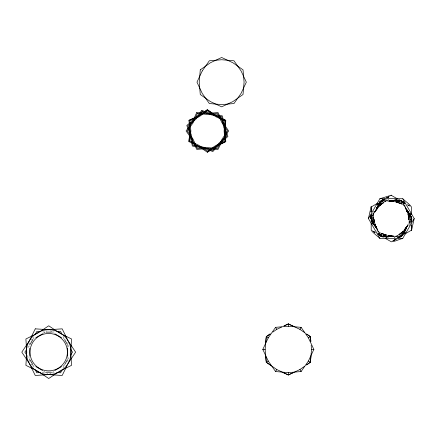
<?xml version="1.0" encoding="UTF-8"?>
<svg xmlns="http://www.w3.org/2000/svg" width="436" height="436" viewBox="0 0 436 436"><rect width="100%" height="100%" fill="white"/><g stroke="black" fill="none" stroke-linecap="round" stroke-linejoin="round"><path stroke-width="0.33" stroke-dasharray="2.18 1.64" d="M411.709 216.027L411.704 218.747L411.698 216.114M370.954 216.076L370.932 218.736L370.932 216.131L371.832 221.592M370.987 212.092L370.998 210.762M371.156 214.714L371.156 221.804M371.178 211.487L371.205 208.261M373.423 211.487L373.423 225.674M411.431 228.9L411.459 225.674M411.497 220.518L411.497 216.648M411.639 226.393L411.649 225.063M411.688 220.414L411.704 218.42L411.704 221.025M370.932 216.561L370.938 221.041M370.976 211.994L370.992 210.692M411.649 226.469L411.66 225.161M411.709 220.6L411.72 216.687M370.709 216.321L370.725 218.796L375.903 227.696L370.682 218.583L380.999 200.707L382.972 199.601M411.927 220.839L411.911 218.365L406.739 209.465L411.955 218.583L401.638 236.454L399.665 237.56M371.2 208.495L371.358 211.133M411.475 227.935L411.437 228.666L411.241 225.314M29.408 361.39L29.67 357.433M67.705 347.547L68.054 342.265M370.998 211.841L371.058 210.926M411.579 226.24L411.644 225.325M372.426 213.03L370.725 218.796M410.216 224.126L411.911 218.365M402.962 201.465L401.638 200.707L380.999 200.707L380.808 200.942L391.305 200.892L380.911 200.98M379.68 235.696L381.004 236.454L401.638 236.454L401.829 236.214L391.332 236.263L401.725 236.176M32.978 339.246L34.155 336.87M62.975 368.044L64.441 365.068M370.878 218.796L375.995 209.749M411.764 218.365L406.641 227.412L411.535 218.888L405.327 228.644L408.031 224.9L405.093 228.884L407.862 225.221L404.853 229.134L407.682 225.565L404.597 229.401L407.497 225.924L404.325 229.69L407.3 226.306L404.047 229.99M380.835 200.849L375.718 209.787L380.999 200.707M401.801 236.307L406.919 227.374L401.638 236.454M370.982 218.594L376.23 209.558L371.107 218.273L377.309 208.517L374.606 212.261L377.543 208.277L374.78 211.94L377.783 208.026L374.955 211.596L378.039 207.754L375.145 211.231L378.312 207.471L375.336 210.855L378.59 207.171M375.778 209.607L381.315 200.5L375.925 209.318L378.949 204.588L376.148 208.931L379.151 204.402L376.284 208.702L379.375 204.201L376.437 208.457L379.614 203.988L376.6 208.195L379.876 203.759L376.78 207.918L380.148 203.525L376.971 207.629L380.432 203.28L377.167 207.323L380.732 203.023L377.374 207.007L381.037 202.762L377.592 206.686L383.604 200.604L378.492 205.345L384.819 199.65M406.859 227.554L401.322 236.655L406.712 227.843L403.687 232.573L406.488 228.235L403.485 232.759L406.352 228.459L403.262 232.96L406.199 228.704L403.022 233.173L406.036 228.965L402.76 233.402L405.856 229.243L402.488 233.636L405.665 229.538L402.205 233.881L405.469 229.837L401.905 234.137L405.262 230.154L401.6 234.399L405.044 230.475L399.033 236.557L404.145 231.816L397.817 237.511M27.822 347.743L29.664 344.98M67.754 359.335L69.597 356.577M377.674 204.517L378.519 203.568L377.026 205.247L378.933 203.214L377.62 204.598M404.962 232.611L404.118 233.554L405.611 231.881L403.703 233.914L405.017 232.53M377.587 204.631L378.726 203.389L377.009 205.258M405.044 232.497L403.905 233.734L405.627 231.87M375.538 210.457L382.279 203.301L379.189 206.528L382.677 203.062L379.5 206.184L383.086 202.811L379.827 205.83L383.511 202.555L380.159 205.465L383.953 202.282L380.503 205.089L384.405 202.004L382.863 203.209L388.525 199.535L376.786 206.304M407.099 226.704L400.357 233.854L403.453 230.633L399.959 234.094L403.137 230.971L399.55 234.345L402.81 231.325L399.125 234.606L402.477 231.696L398.684 234.873L402.134 232.072L398.232 235.157L399.774 233.952L394.111 237.625L405.856 230.857M384.781 198.783L380.41 201.541L384.568 198.903L379.8 202.173L384.23 199.078L379.565 202.424L383.903 199.274L379.315 202.691L383.555 199.486L379.048 202.98L383.19 199.71L377.353 204.865M405.06 232.475L403.496 234.088L405.278 232.263M377.75 204.468L379.336 202.871L377.522 204.675M404.886 232.666L403.3 234.257L405.109 232.459L399.447 237.429L403.589 234.159L399.082 237.653L403.322 234.448L398.733 237.865L403.071 234.721L398.406 238.067L402.837 234.971L398.101 238.247L402.619 235.206L397.812 238.416L402.412 235.418L399.169 237.516M386.819 198.02L387.822 197.208L386.994 197.612M395.817 239.141L393.893 240.22M384.89 199.563L383.914 200.347L384.955 199.563M386.841 197.993L387.822 197.208M395.795 239.173L394.814 239.958L395.643 239.549M387.064 197.955L390.438 195.906M394.03 240.345L395.572 239.206M387.184 197.96L389.991 196.167M395.452 239.201L392.645 240.994L395.403 239.228M384.536 198.892L380.018 201.944L384.825 198.729L380.225 201.732L383.467 199.628M43.218 333.398L47.066 330.831M49.802 373.859L53.655 371.287M387.233 197.933L389.991 196.113L387.315 197.802M387.184 197.906L389.991 196.113M392.645 241.048L396.58 238.541M398.068 238.241L402.226 235.609L397.85 238.361M385.697 198.794L380.846 201.77L384.792 199.356M392.623 241.015L395.316 239.359M396.934 238.367L401.79 235.391L398.406 237.462M383.609 199.486L380.737 201.225L383.625 199.535M399.027 237.664L401.899 235.925L399.011 237.62M386.514 197.84L387.669 197.165M378.998 202.402L384.029 199.503M403.082 235.086L398.608 237.658M394.389 240.323L396.122 239.31M379.478 201.857L383.44 199.59M379.565 201.83L381.271 200.843L379.505 201.857M403.071 235.326L399.196 237.566M383.811 199.372L380.988 201.001L383.882 199.366M394.318 240.389L396.008 239.413M398.826 237.784L401.643 236.154L399.332 237.462M386.83 197.911L389.076 196.636M394.122 240.203L395.806 239.25M386.77 197.726L388.503 196.745M396.444 239.097L394.133 240.41L396.357 239.168M386.28 197.988L388.552 196.707M31.065 340.064L34.624 338.309M62.795 366.011L64.577 365.134M386.678 199.443L381.478 200.92L393.032 201.416L388.438 200.947L393.354 201.497L388.803 200.931L393.692 201.579L389.185 200.914L394.057 201.666L389.593 200.898L394.438 201.759L390.018 200.876L394.836 201.852M396.962 237.407L401.158 236.241L389.61 235.74L394.204 236.208L389.288 235.658L393.839 236.225L388.945 235.576L393.452 236.241L388.585 235.489L393.043 236.263L388.204 235.396L392.618 236.285L387.8 235.304M370.682 218.583L381.004 236.454L381.298 236.497L376.012 227.434L381.282 236.388M411.955 218.583L401.638 200.707L401.338 200.658L406.63 209.727L401.354 200.767M52.026 332.079L55.334 331.867M42.085 372.453L46.058 372.197M401.431 200.636L391.136 200.669L401.638 200.707M381.206 236.519L391.506 236.486L381.004 236.454M391.321 200.631L401.976 200.876L391.642 200.615L397.256 200.871L392.089 200.615L397.518 200.952L392.356 200.62L397.801 201.045L392.645 200.631L398.106 201.149L392.956 200.642L398.433 201.258L393.283 200.658L398.777 201.378L393.632 200.674L399.131 201.503L393.991 200.696L399.496 201.634L394.367 200.718L399.877 201.77L394.754 200.745L403.028 202.914L396.368 200.854L404.466 203.487M391.321 236.525L380.666 236.285L390.994 236.541L385.386 236.285L390.547 236.546L385.119 236.203L390.28 236.541L384.835 236.11L389.997 236.53L384.53 236.012L389.686 236.519L384.209 235.898L389.353 236.503L383.865 235.783L389.005 236.481L383.511 235.658L388.645 236.465L383.14 235.527L388.269 236.443L382.764 235.391L387.882 236.416L379.609 234.246L386.274 236.307L378.175 233.674M42.755 331.905L46.069 332.123M52.015 372.24L55.328 372.458M396.662 199.721L395.425 199.465L397.616 199.95M395.703 199.525L396.804 199.753M386.934 237.598L384.732 237.14L387.217 237.658L379.451 235.249L384.356 237.075L379.053 235.037L383.953 236.988L378.671 234.835L383.571 236.906L378.317 234.639L383.211 236.824L377.979 234.459L382.879 236.748L378.246 234.557M396.923 199.797L395.686 199.519L398.918 200.342L397.687 200.01M390.465 200.849L400.03 203.111L395.692 202.048L400.433 203.334L396.144 202.146L400.858 203.568L396.613 202.25L401.294 203.808L397.098 202.359L401.752 204.053L397.599 202.468L402.215 204.304L400.406 203.568L405.867 206.321M392.171 236.307L382.612 234.045L386.95 235.113L382.203 233.821L386.498 235.009L381.783 233.587L386.024 234.906L381.342 233.353L385.544 234.802L380.89 233.107L385.043 234.693L380.421 232.857L382.236 233.587L376.775 230.835M396.455 199.672L402.33 201.427L398.024 200.064M398.003 200.07L404.325 202.5L399.425 200.315L404.657 202.685L399.763 200.397L404.39 202.587M404.575 203.503L403.409 203.051L404.608 203.563M378.061 233.658L379.233 234.11L378.028 233.603M407.611 204.838L408.81 205.351L408.08 204.865M407.644 204.838L408.81 205.351M374.933 232.192L373.145 231.363L374.906 232.208M407.731 204.953L410.069 206.228M404.357 202.56L400.074 200.473L405.257 203.023M378.279 234.579L382.568 236.672L377.38 234.121M63.394 338.608L65.177 339.486M31.06 364.251L34.618 366.006M374.889 232.143L373.156 231.249M410.113 206.201L407.873 205.029M403.082 201.923L400.357 200.544L403.229 202.01M379.56 235.222L382.279 236.601L379.413 235.14M403.344 202.037L400.619 200.609L405.191 203.018M379.298 235.108L382.023 236.535L377.451 234.127M405.649 203.819L400.64 201.105L404.128 203.002M372.546 230.927L374.769 232.132M376.993 233.342L381.996 236.056L378.513 234.159M407.611 204.898L410.516 206.484M372.126 230.682L375.031 232.263M403.409 202.026L401.055 200.734L403.965 202.391M381.587 236.416L379.233 235.118L384.029 237.658M398.608 199.503L403.638 202.402M394.122 199.535L405.856 206.304M388.514 237.625L376.786 230.857M398.804 199.366L403.262 201.928M383.26 237.457L379.375 235.222M403.066 201.819L401.376 200.843L403.093 201.857M379.571 235.331L381.26 236.307L379.543 235.298M408.091 205.013L409.202 205.667M379.554 235.086L381.222 236.061M373.821 231.93L375.538 232.944M373.761 231.908L375.445 232.9M50.363 330.831L53.661 333.033M43.758 371.287L47.606 373.859M377.838 232.879L380.944 235.93L375.603 225.679L377.494 229.892L375.51 225.358L377.298 229.581L375.412 225.025L377.091 229.254L375.309 224.665L376.868 228.916L375.194 224.289L376.639 228.557L375.074 223.897M404.804 204.277L401.698 201.23L407.039 211.482L405.148 207.269L407.131 211.798L405.344 207.574L407.229 212.136L405.551 207.901L407.333 212.495L405.769 208.245L407.447 212.872L406.003 208.604L407.562 213.264M67.754 344.99L69.597 347.748M27.087 355.465L29.664 359.329M406.864 209.607L411.976 218.954L407.039 209.88L409.622 214.866L407.268 210.266L409.682 215.139L407.393 210.501L409.747 215.428L407.529 210.752L409.807 215.744L407.671 211.029L409.878 216.082L407.824 211.324L409.944 216.436L407.982 211.629L410.014 216.806L408.145 211.956L410.085 217.193L408.314 212.294L410.156 217.586L408.483 212.637L410.745 220.889L409.197 214.092L410.963 222.42M375.778 227.554L370.66 218.207L375.598 227.281L373.02 222.295L375.374 226.894L372.954 222.028L375.249 226.66L372.894 221.733L375.113 226.409L372.829 221.417L374.965 226.131L372.764 221.079L374.818 225.843L372.693 220.725L374.66 225.532L372.622 220.354L374.497 225.205L372.551 219.973L374.328 224.872L372.48 219.575L374.153 224.524L371.897 216.272L373.445 223.074L371.674 214.746M62.98 336.281L64.446 339.257M32.973 365.063L34.439 368.038M410.707 214.975L409.998 212.844L410.946 216.294L410.538 214.599M371.886 221.88L372.557 224.022M372.262 223.09L372.644 224.306M406.248 208.975L409.066 218.387L407.824 214.098L409.077 218.856L407.96 214.545L409.088 219.335L408.107 215.003L409.099 219.837L408.26 215.471L409.115 220.349L408.412 215.962L409.132 220.878L408.859 218.943L409.208 225.685L409.213 211.487M376.393 228.181L373.57 218.768L374.818 223.058L373.559 218.305L374.677 222.616L373.548 217.826L374.535 222.158L373.538 217.324L374.382 221.684L373.521 216.812L374.224 221.199L373.505 216.283L373.777 218.218L373.429 211.476M410.162 213.362L410.805 215.515L410.085 213.073M372.159 222.692L372.48 223.766L371.695 220.839L371.963 221.968M372.197 222.834L372.557 224.055L371.788 221.352L372.475 223.81M410.543 214.648L411.666 219.537L410.554 214.49L411.737 221.799L411.181 216.469L411.748 222.18L411.279 216.796L411.698 221.902L411.371 217.106L411.709 222.229M371.957 221.875L370.954 217.106L371.821 221.57M411.006 222.524L410.816 221.286L410.974 222.583M371.63 214.643L371.826 215.88L371.668 214.583M370.922 216.18L371.685 221.401L370.894 214.964L371.358 220.349L370.938 215.248M411.382 225.848L411.41 229.816M371.161 209.231L371.336 211.198L371.221 207.863M370.927 215.21L371.27 220.044L370.927 214.915M67.662 356.125L68.049 362.06M29.414 342.919L29.67 346.876M411.617 220.436L411.453 217.39L411.617 220.605M370.916 214.888L371.189 219.76L371.02 216.545M411.235 224.006L411.437 228.666L411.317 225.51M411.649 220.72L411.524 217.646L411.649 220.872M370.987 216.43L371.118 219.504L370.987 216.278M411.279 225.33L411.393 228.638M411.262 223.608L411.115 217.918L411.23 222.545M371.238 208.495L371.358 212.921M371.374 213.553L371.527 219.248L371.407 214.621M371.243 208.01L371.325 211.313M370.949 216.381L371.003 219.068L370.987 216.387M411.677 224.785L411.682 226.126M411.709 224.932L411.709 226.235M370.927 210.92L370.932 212.223M398.722 236.819L397.746 237.604L398.722 236.819M371.27 211.346L371.112 210.048L371.259 211.318M411.693 220.774L411.633 218.087L411.649 220.769"/><path stroke-width="0.65" d="M288.332 375.036L288.332 372.551M371.221 207.863L371.112 206.691L368.436 218.556L379.881 238.372L402.76 238.372L414.2 218.556L402.76 198.74L391.321 198.658L379.876 198.74L368.436 218.556M411.415 229.303L411.524 230.47L414.2 218.556M29.757 356.114L29.757 348.195M67.662 348.206L67.662 356.125M265.709 342.767L266.183 337.366L265.137 349.443L266.178 361.526L265.709 356.119M310.95 356.125L310.416 362.191L306.535 364.916L310.416 362.191L311.527 349.443L311.179 345.41M189.971 130.974L188.941 141.607L198.587 146.191L207.373 152.246L216.229 146.3L225.799 141.602L225.025 130.974L225.799 120.325L216.114 115.834L207.373 109.676L198.702 115.943L188.935 120.32L189.992 131.007L188.962 141.607M32.684 339.846L30.035 344.429M35.327 334.488L36.798 331.513L40.107 331.731M62.386 369.232L60.626 372.802L56.653 372.546M64.735 364.474L67.384 359.885M275.536 371.608L276.773 369.456M299.886 329.425L301.134 327.273M26.716 349.394L24.874 352.152L26.716 354.915M70.703 354.92L72.545 352.163L70.703 349.405M390.999 195.562L391.512 195.137L379.876 198.74M272.882 332.041L276.735 329.354L281.591 327.076M304.35 366.442L299.93 369.526L288.332 374.955L276.735 369.526L266.238 362.196L271.241 365.695M207.323 152.202L216.142 146.283L225.679 141.602L224.911 131.007L225.679 120.407L216.027 115.932L207.323 109.807L198.685 116.047L188.962 120.407M42.668 333.763L35.807 337.72M54.756 370.551L61.612 366.594M371.21 206.975L377.887 203.056M404.75 234.105L411.426 230.192M266.162 362.24L268.314 360.997M308.35 337.884L310.503 336.641M293.853 372.366L288.332 374.938L282.8 372.366M402.76 238.372C399.387 239.288 393.948 241.915 391.315 241.795L385.152 238.29M51.361 332.123L46.069 332.123M57.323 331.736L60.631 331.518L61.808 333.9M40.761 372.54L36.788 372.802L35.321 369.826M46.058 372.197L51.355 372.197M262.734 349.443L265.219 349.443M311.44 349.443L313.925 349.443M293.853 326.51L288.332 323.937L284.032 325.937L288.332 323.937L299.93 329.354L304.35 332.439M61.618 337.731L54.762 333.769M35.801 366.589L42.657 370.551M391.315 195.361L398.046 199.187M266.162 336.641L268.314 337.884M308.35 360.997L310.497 362.24M379.881 238.372C377.407 235.914 372.409 232.513 371.216 230.186L371.156 222.453M402.76 198.74C405.229 201.214 410.238 204.62 411.426 206.969L411.48 214.714M67.389 344.44L64.741 339.851M30.03 359.88L32.678 364.469M299.886 369.456L301.129 371.603M275.53 327.267L276.773 329.425M288.332 323.839L288.332 326.33M26.754 352.152L25.893 365.33L37.73 371.172L48.712 378.513L59.694 371.178L71.542 365.341L70.681 352.163L71.548 338.985L59.705 333.137L48.723 325.801L37.741 333.131L25.898 338.974L26.754 352.152M224.862 120.876L224.126 130.974L224.856 141.062L215.776 145.52L207.378 151.156L199.039 145.411L189.894 141.068L190.875 130.974L189.889 120.876L199.148 116.723L207.378 110.782L215.662 116.619L224.862 120.876M200.277 69.831L199.219 82.17L200.282 94.503L210.435 101.593L221.651 106.836L232.868 101.593L243.016 94.503L244.084 82.17L243.021 69.831L232.868 62.74L221.651 57.487L210.435 62.74L200.277 69.831M196.723 112.532L192.347 122.293L186.079 130.969L192.303 139.673L196.729 149.401L207.378 148.545L218.005 149.395L222.703 139.82L228.644 130.969L222.66 122.145L218.011 112.537L207.378 113.496L196.723 112.532M197.285 113.485L193.132 122.745L187.186 130.969L193.088 139.22L197.285 148.453L207.378 147.646L217.471 148.453L221.924 139.373L227.565 130.969L221.886 122.598L217.471 113.485L207.378 114.396L197.285 113.485M202.222 70.948L196.974 82.164L202.222 93.38L209.313 103.534L221.651 104.596L233.985 103.534L241.075 93.38L246.324 82.164L241.075 70.954L233.99 60.795L221.651 59.737L209.313 60.795L202.222 70.948M268.244 337.84L262.815 349.443L268.244 361.041L275.574 371.537L288.332 372.638L301.085 371.532L308.421 361.035L313.844 349.443L308.421 337.846L301.091 327.343L288.332 326.242L275.574 327.338L268.244 337.84M35.267 328.842L29.294 340.936L21.8 352.152L29.288 363.368L35.256 375.467L48.712 374.589L62.174 375.472L68.141 363.373L75.635 352.163L68.147 340.947L62.184 328.848L48.723 329.725L35.267 328.842M201.863 110.406L195.105 118.701L186.804 125.459L190.565 135.476L192.32 146.016L202.827 147.946L212.877 151.521L219.891 143.488L227.919 136.473L224.426 126.402L222.415 115.916L211.901 114.09L201.863 110.406M202.151 111.469L195.742 119.339L187.872 125.748L191.437 135.242L193.099 145.248L203.062 147.079L212.605 150.469L219.259 142.85L226.873 136.196L223.554 126.636L221.651 116.695L211.667 114.962L202.151 111.469M270.124 333.971L266.243 336.69L270.124 333.965M310.427 336.685L306.541 333.971L310.416 336.69L310.835 341.41L310.416 336.69M37.948 367.444A18.694 18.694 0 0 0 67.329 353.841A18.694 18.694 0 0 0 40.853 335.197A18.694 18.694 0 0 0 37.948 367.444M37.501 371.581A22.432 22.432 0 0 0 71.15 352.157A22.432 22.432 0 0 0 37.501 332.728A22.432 22.432 0 0 0 37.501 371.581"/></g></svg>
